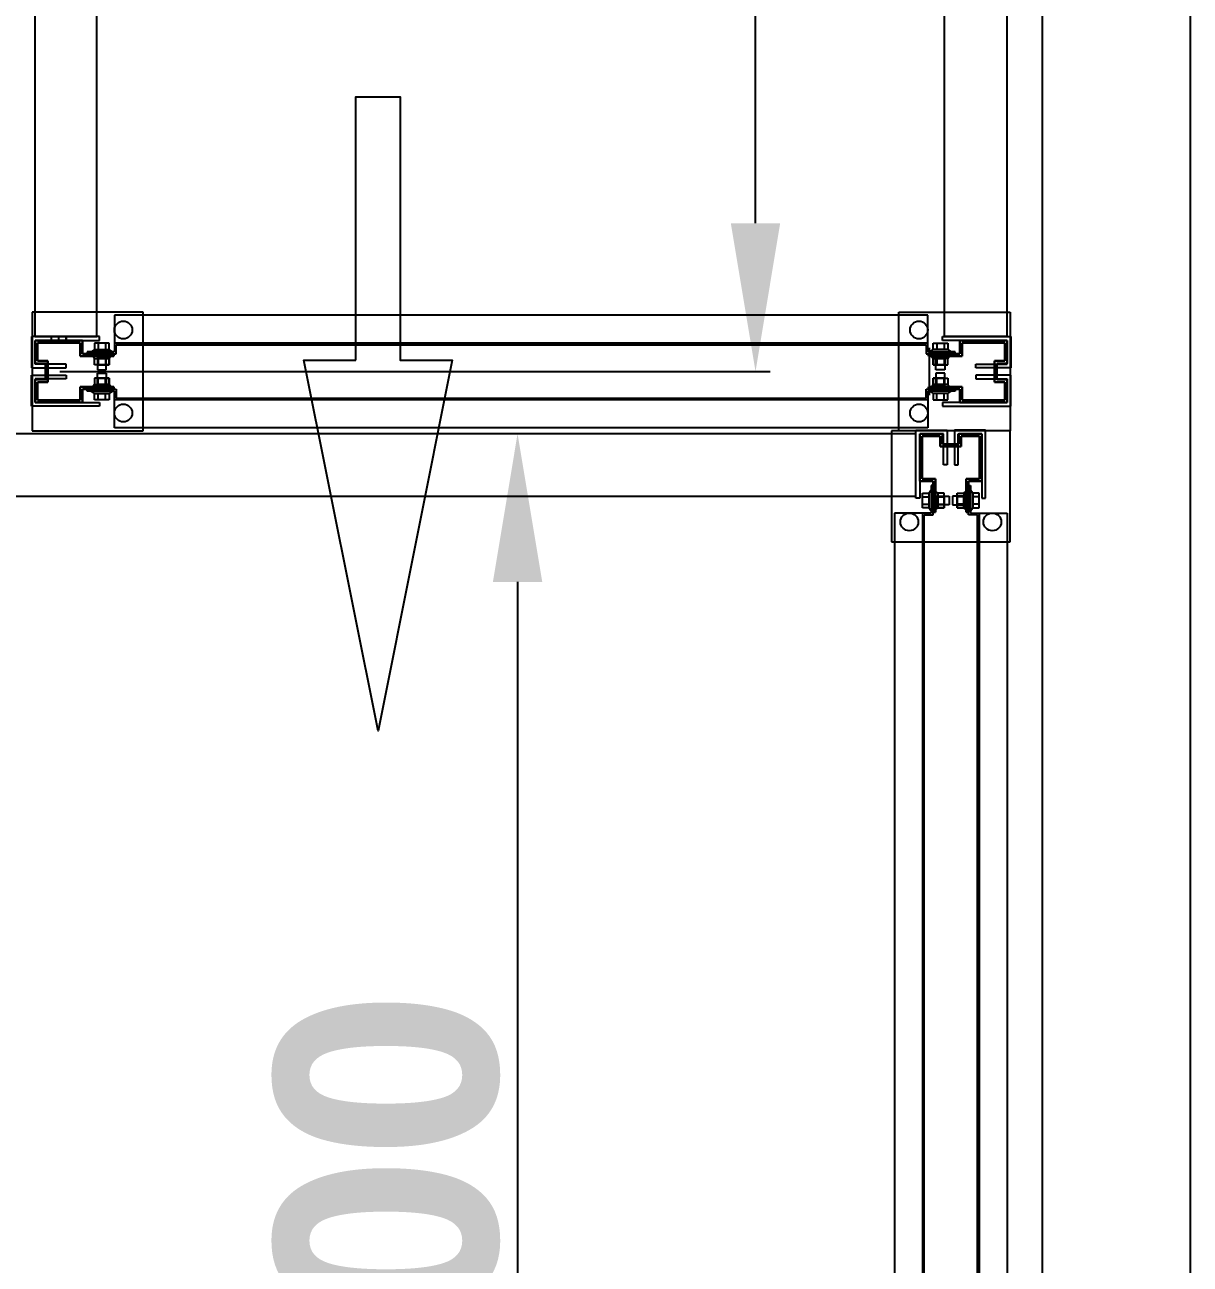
# Model space of a CAD drawing. Header units: millimetres. Extents: x 15382 to 37298, y 7351 to 31127.
# Drawn here: x 27016 to 27803, y 9612 to 10448 of the extents above; entities that cross this region are included whole.
import ezdxf

# ---------------------------------------------------------------- set-up
doc = ezdxf.new("R2010")
doc.units = ezdxf.units.MM
for name, color, linetype in [('01', 7, 'Continuous'), ('02', 3, 'Continuous'), ('03', 6, 'Continuous'), ('04', 30, 'Continuous'), ('05', 12, 'Continuous'), ('113', 3, 'Continuous'), ('114', 6, 'Continuous'), ('115', 30, 'Continuous'), ('116', 12, 'Continuous'), ('M40', 3, 'Continuous'), ('M6', 7, 'Continuous'), ('動線', 6, 'Continuous'), ('標註', 252, 'Continuous'), ('輕隔間', 30, 'Continuous')]:
    doc.layers.add(name, color=color, linetype=linetype)
doc.styles.get("Standard").update_dxf_attribs({"font": 'arial.ttf'})
doc.styles.add('黑體', font='')
doc.styles.get('黑體').set_extended_font_data('Microsoft JhengHei', bold=True)
doc.dimstyles.new('ISO-25', dxfattribs={"dimtxt": 2.5, "dimasz": 2.5, "dimexe": 1.25, "dimexo": 0.625, "dimtad": 1, "dimtxsty": 'Standard', "dimcen": 2.5, "dimadec": 0, "dimazin": 0, "dimtfac": 1, "dimtmove": 0, "dimatfit": 3, "dimfxl": 1, "dimarcsym": 0})

# ---------------------------------------------------------------- blocks, each defined once
blk = doc.blocks.new('*D22')
at = {"layer": 'Defpoints', "color": 0, "transparency": 16777216}
for p in [(27030.2, 11706.57), (27509.65, 11706.57), (27030.2, 10214.57)]:
    blk.add_point(p, dxfattribs=at)
at = {"layer": '標註', "color": 0, "lineweight": -2, "transparency": 16777216}
for p, q in [((27040.2, 11706.57), (27519.65, 11706.57)), ((27509.65, 10314.57), (27509.65, 11606.57)), ((27040.2, 10214.57), (27519.65, 10214.57))]:
    blk.add_line(p, q, dxfattribs=at)
at = {"layer": '標註', "color": 0, "transparency": 16777216}
for points in [[(27492.98, 11606.57), (27526.32, 11606.57), (27509.65, 11706.57)], [(27492.98, 10314.57), (27526.32, 10314.57), (27509.65, 10214.57)]]:
    blk.add_solid(points, dxfattribs=at)
at = {"layer": '標註', "color": 251, "transparency": 16777216, "insert": (27421.89, 10843.67), "char_height": 150, "attachment_point": 5, "rotation": 90, "style": '黑體'}
blk.add_mtext('1492', dxfattribs=at)
blk = doc.blocks.new('*D115')
at = {"layer": 'Defpoints', "color": 0, "transparency": 16777216}
for p in [(27583.06, 10172.57), (27349.06, 8972.57), (27583.06, 8972.57)]:
    blk.add_point(p, dxfattribs=at)
at = {"layer": '標註', "color": 0, "lineweight": -2, "transparency": 16777216}
for p, q in [((27573.06, 10172.57), (27339.06, 10172.57)), ((27349.06, 10072.57), (27349.06, 9072.57)), ((27573.06, 8972.57), (27339.06, 8972.57))]:
    blk.add_line(p, q, dxfattribs=at)
at = {"layer": '標註', "color": 0, "transparency": 16777216}
for points in [[(27332.4, 10072.57), (27365.73, 10072.57), (27349.06, 10172.57)], [(27332.4, 9072.57), (27365.73, 9072.57), (27349.06, 8972.57)]]:
    blk.add_solid(points, dxfattribs=at)
at = {"layer": '標註', "color": 251, "transparency": 16777216, "insert": (27261.3, 9572.57), "char_height": 150, "attachment_point": 5, "rotation": 90, "style": '黑體'}
blk.add_mtext('1200', dxfattribs=at)

msp = doc.modelspace()

# ---------------------------------------------------------------- linework, layer by layer
at = {"layer": '01'}
msp.add_line((27626.964, 10230.565), (27626.964, 10198.565), dxfattribs=at)
at = {"layer": '02'}
for p, q in [((27096.464, 10254.565), (27021.464, 10254.565)), ((27021.464, 10254.565), (27021.464, 10174.565)), ((27096.464, 10174.565), (27096.464, 10254.565)), ((27606.464, 10174.565), (27606.464, 10254.565)), ((27606.464, 10254.565), (27681.464, 10254.565)), ((27681.464, 10254.565), (27681.464, 10174.565)), ((27021.464, 10174.565), (27096.464, 10174.565)), ((27681.464, 10174.565), (27606.464, 10174.565))]:
    msp.add_line(p, q, dxfattribs=at)
at = {"layer": '02', "lineweight": -3}
for centre in [(27082.964, 10242.565), (27619.964, 10242.565), (27082.964, 10186.565), (27619.964, 10186.565)]:
    msp.add_circle(centre, 6, dxfattribs=at)
at = {"layer": '03'}
for points in [[(27065.196, 10238.065), (27065.196, 11683.065), (27023.196, 11683.065), (27023.196, 10238.065)], [(27637.196, 10238.065), (27637.196, 11683.065), (27679.196, 11683.065), (27679.196, 10238.065)]]:
    msp.add_lwpolyline(points, close=True, dxfattribs=at)
at = {"layer": '04'}
for p, q in [((27625.964, 10252.565), (27076.964, 10252.565)), ((27076.964, 10252.565), (27076.964, 10227.765)), ((27625.964, 10227.765), (27625.964, 10252.565)), ((27076.964, 10227.765), (27058.464, 10227.765)), ((27058.464, 10227.765), (27058.464, 10226.565)), ((27076.964, 10227.765), (27058.464, 10227.765)), ((27058.464, 10227.765), (27058.464, 10226.565)), ((27058.464, 10226.565), (27078.164, 10226.565)), ((27058.464, 10226.565), (27078.164, 10226.565)), ((27625.964, 10233.765), (27076.964, 10233.765)), ((27076.964, 10233.765), (27076.964, 10227.765)), ((27078.164, 10226.565), (27078.164, 10232.565)), ((27078.164, 10232.565), (27624.764, 10232.565)), ((27078.164, 10226.565), (27078.164, 10232.565)), ((27078.164, 10232.565), (27624.764, 10232.565)), ((27624.764, 10232.565), (27624.764, 10226.565)), ((27624.764, 10232.565), (27624.764, 10226.565)), ((27624.764, 10226.565), (27644.464, 10226.565)), ((27624.764, 10226.565), (27644.464, 10226.565)), ((27625.964, 10227.765), (27625.964, 10233.765)), ((27644.464, 10227.765), (27625.964, 10227.765)), ((27644.464, 10227.765), (27625.964, 10227.765)), ((27644.464, 10226.565), (27644.464, 10227.765)), ((27644.464, 10226.565), (27644.464, 10227.765)), ((27058.464, 10201.365), (27058.464, 10202.565)), ((27058.464, 10202.565), (27078.164, 10202.565)), ((27058.464, 10201.365), (27058.464, 10202.565)), ((27058.464, 10202.565), (27078.164, 10202.565)), ((27076.964, 10201.365), (27058.464, 10201.365)), ((27076.964, 10201.365), (27058.464, 10201.365)), ((27076.964, 10195.365), (27076.964, 10201.365)), ((27076.964, 10176.565), (27076.964, 10201.365)), ((27078.164, 10202.565), (27078.164, 10196.565)), ((27078.164, 10202.565), (27078.164, 10196.565)), ((27624.764, 10196.565), (27624.764, 10202.565)), ((27624.764, 10202.565), (27644.464, 10202.565)), ((27624.764, 10196.565), (27624.764, 10202.565)), ((27624.764, 10202.565), (27644.464, 10202.565)), ((27644.464, 10201.365), (27625.964, 10201.365)), ((27625.964, 10201.365), (27625.964, 10195.365)), ((27644.464, 10201.365), (27625.964, 10201.365)), ((27625.964, 10201.365), (27625.964, 10176.565)), ((27644.464, 10202.565), (27644.464, 10201.365)), ((27644.464, 10202.565), (27644.464, 10201.365)), ((27625.964, 10195.365), (27076.964, 10195.365)), ((27078.164, 10196.565), (27624.764, 10196.565)), ((27078.164, 10196.565), (27624.764, 10196.565)), ((27625.964, 10176.565), (27076.964, 10176.565))]:
    msp.add_line(p, q, dxfattribs=at)
at = {"layer": '04', "lineweight": -3}
for p, q in [((27064.964, 10227.765), (27071.964, 10227.765)), ((27064.964, 10226.565), (27064.964, 10227.765)), ((27071.964, 10226.565), (27064.964, 10226.565)), ((27068.464, 10227.765), (27071.964, 10227.765)), ((27068.464, 10226.565), (27068.464, 10227.765)), ((27071.964, 10226.565), (27068.464, 10226.565)), ((27071.964, 10227.765), (27071.964, 10226.565)), ((27071.964, 10227.765), (27071.964, 10226.565)), ((27637.964, 10227.765), (27630.964, 10227.765)), ((27630.964, 10227.765), (27630.964, 10226.565)), ((27634.464, 10227.765), (27630.964, 10227.765)), ((27630.964, 10227.765), (27630.964, 10226.565)), ((27630.964, 10226.565), (27637.964, 10226.565)), ((27630.964, 10226.565), (27634.464, 10226.565)), ((27634.464, 10226.565), (27634.464, 10227.765)), ((27637.964, 10226.565), (27637.964, 10227.765)), ((27071.964, 10202.565), (27064.964, 10202.565)), ((27064.964, 10202.565), (27064.964, 10201.365)), ((27064.964, 10201.365), (27071.964, 10201.365)), ((27071.964, 10202.565), (27068.464, 10202.565)), ((27068.464, 10202.565), (27068.464, 10201.365)), ((27068.464, 10201.365), (27071.964, 10201.365)), ((27071.964, 10201.365), (27071.964, 10202.565)), ((27071.964, 10201.365), (27071.964, 10202.565)), ((27630.964, 10201.365), (27630.964, 10202.565)), ((27630.964, 10202.565), (27637.964, 10202.565)), ((27630.964, 10201.365), (27630.964, 10202.565)), ((27630.964, 10202.565), (27634.464, 10202.565)), ((27637.964, 10201.365), (27630.964, 10201.365)), ((27634.464, 10201.365), (27630.964, 10201.365)), ((27634.464, 10202.565), (27634.464, 10201.365)), ((27637.964, 10202.565), (27637.964, 10201.365))]:
    msp.add_line(p, q, dxfattribs=at)
at = {"layer": '05'}
for p, q in [((27066.964, 10238.065), (27020.964, 10238.065)), ((27020.964, 10238.065), (27020.964, 10218.565)), ((27023.464, 10219.565), (27023.464, 10235.565)), ((27023.464, 10235.565), (27066.964, 10235.565)), ((27034.486, 10235.565), (27034.486, 10238.065)), ((27039.464, 10235.565), (27039.464, 10238.065)), ((27044.442, 10235.565), (27044.442, 10238.065)), ((27066.964, 10235.565), (27066.964, 10238.065)), ((27635.964, 10235.565), (27635.964, 10238.065)), ((27635.964, 10238.065), (27681.964, 10238.065)), ((27679.464, 10235.565), (27635.964, 10235.565)), ((27679.464, 10219.565), (27679.464, 10235.565)), ((27681.964, 10238.065), (27681.964, 10218.565)), ((27020.964, 10219.565), (27020.964, 10217.065)), ((27044.464, 10219.565), (27023.464, 10219.565)), ((27044.464, 10217.065), (27044.464, 10219.565)), ((27658.464, 10217.065), (27658.464, 10219.565)), ((27658.464, 10219.565), (27679.464, 10219.565)), ((27681.964, 10219.565), (27681.964, 10217.065)), ((27020.964, 10217.065), (27044.464, 10217.065)), ((27020.964, 10209.565), (27020.964, 10212.065)), ((27020.964, 10212.065), (27044.464, 10212.065)), ((27020.964, 10191.065), (27020.964, 10210.565)), ((27044.464, 10209.565), (27023.464, 10209.565)), ((27023.464, 10209.565), (27023.464, 10193.565)), ((27044.464, 10212.065), (27044.464, 10209.565)), ((27681.964, 10217.065), (27658.464, 10217.065)), ((27681.964, 10212.065), (27658.464, 10212.065)), ((27658.464, 10212.065), (27658.464, 10209.565)), ((27658.464, 10209.565), (27679.464, 10209.565)), ((27679.464, 10209.565), (27679.464, 10193.565)), ((27681.964, 10209.565), (27681.964, 10212.065)), ((27681.964, 10191.065), (27681.964, 10210.565)), ((27023.464, 10193.565), (27066.964, 10193.565)), ((27066.964, 10193.565), (27066.964, 10191.065)), ((27679.464, 10193.565), (27635.964, 10193.565)), ((27635.964, 10193.565), (27635.964, 10191.065)), ((27066.964, 10191.065), (27020.964, 10191.065)), ((27635.964, 10191.065), (27681.964, 10191.065))]:
    msp.add_line(p, q, dxfattribs=at)
at = {"layer": '05', "lineweight": -3}
for p, q in [((27034.486, 10238.065), (27044.442, 10238.065)), ((27034.486, 10235.565), (27034.486, 10238.065)), ((27044.442, 10235.565), (27034.486, 10235.565)), ((27039.464, 10238.065), (27044.442, 10238.065)), ((27039.464, 10235.565), (27039.464, 10238.065)), ((27044.442, 10235.565), (27039.464, 10235.565)), ((27044.442, 10238.065), (27044.442, 10235.565)), ((27044.442, 10238.065), (27044.442, 10235.565))]:
    msp.add_line(p, q, dxfattribs=at)
at = {"layer": '113'}
for p, q in [((27681.464, 10174.565), (27601.464, 10174.565)), ((27601.464, 10174.565), (27601.464, 10099.565)), ((27681.464, 10099.565), (27681.464, 10174.565)), ((27601.464, 10099.565), (27681.464, 10099.565))]:
    msp.add_line(p, q, dxfattribs=at)
at = {"layer": '113', "lineweight": -3}
for centre in [(27613.464, 10113.065), (27669.464, 10113.065)]:
    msp.add_circle(centre, 6, dxfattribs=at)
at = {"layer": '114'}
msp.add_lwpolyline([(26172.964, 10130.565), (27617.964, 10130.565), (27617.964, 10172.565), (26172.964, 10172.565)], close=True, dxfattribs=at)
at = {"layer": '115'}
for p, q in [((27629.464, 10137.565), (27628.264, 10137.565)), ((27628.264, 10137.565), (27628.264, 10119.065)), ((27629.464, 10137.565), (27628.264, 10137.565)), ((27628.264, 10137.565), (27628.264, 10119.065)), ((27629.464, 10117.865), (27629.464, 10137.565)), ((27629.464, 10117.865), (27629.464, 10137.565)), ((27653.464, 10117.865), (27653.464, 10137.565)), ((27653.464, 10137.565), (27654.664, 10137.565)), ((27653.464, 10117.865), (27653.464, 10137.565)), ((27653.464, 10137.565), (27654.664, 10137.565)), ((27654.664, 10137.565), (27654.664, 10119.065)), ((27654.664, 10137.565), (27654.664, 10119.065)), ((27628.264, 10119.065), (27603.464, 10119.065)), ((27603.464, 10119.065), (27603.464, 9026.065)), ((27628.264, 10119.065), (27622.264, 10119.065)), ((27622.264, 10119.065), (27622.264, 9026.065)), ((27623.464, 9027.265), (27623.464, 10117.865)), ((27623.464, 10117.865), (27629.464, 10117.865)), ((27623.464, 9027.265), (27623.464, 10117.865)), ((27623.464, 10117.865), (27629.464, 10117.865)), ((27659.464, 10117.865), (27653.464, 10117.865)), ((27659.464, 10117.865), (27653.464, 10117.865)), ((27654.664, 10119.065), (27660.664, 10119.065)), ((27654.664, 10119.065), (27679.464, 10119.065)), ((27659.464, 9027.265), (27659.464, 10117.865)), ((27659.464, 9027.265), (27659.464, 10117.865)), ((27660.664, 10119.065), (27660.664, 9026.065)), ((27679.464, 10119.065), (27679.464, 9026.065))]:
    msp.add_line(p, q, dxfattribs=at)
at = {"layer": '115', "lineweight": -3}
for p, q in [((27628.264, 10131.065), (27628.264, 10124.065)), ((27629.464, 10131.065), (27628.264, 10131.065)), ((27628.264, 10127.565), (27628.264, 10124.065)), ((27629.464, 10127.565), (27628.264, 10127.565)), ((27629.464, 10124.065), (27629.464, 10131.065)), ((27629.464, 10124.065), (27629.464, 10127.565)), ((27653.464, 10124.065), (27653.464, 10131.065)), ((27653.464, 10131.065), (27654.664, 10131.065)), ((27653.464, 10124.065), (27653.464, 10127.565)), ((27653.464, 10127.565), (27654.664, 10127.565)), ((27654.664, 10131.065), (27654.664, 10124.065)), ((27654.664, 10127.565), (27654.664, 10124.065)), ((27628.264, 10124.065), (27629.464, 10124.065)), ((27628.264, 10124.065), (27629.464, 10124.065)), ((27654.664, 10124.065), (27653.464, 10124.065)), ((27654.664, 10124.065), (27653.464, 10124.065))]:
    msp.add_line(p, q, dxfattribs=at)
at = {"layer": '116'}
for p, q in [((27617.964, 10129.065), (27617.964, 10175.065)), ((27617.964, 10175.065), (27637.464, 10175.065)), ((27636.464, 10172.565), (27620.464, 10172.565)), ((27620.464, 10172.565), (27620.464, 10129.065)), ((27636.464, 10175.065), (27638.964, 10175.065)), ((27636.464, 10151.565), (27636.464, 10172.565)), ((27638.964, 10175.065), (27638.964, 10151.565)), ((27646.464, 10175.065), (27643.964, 10175.065)), ((27643.964, 10175.065), (27643.964, 10151.565)), ((27664.964, 10175.065), (27645.464, 10175.065)), ((27646.464, 10151.565), (27646.464, 10172.565)), ((27646.464, 10172.565), (27662.464, 10172.565)), ((27662.464, 10172.565), (27662.464, 10129.065)), ((27664.964, 10129.065), (27664.964, 10175.065)), ((27638.964, 10151.565), (27636.464, 10151.565)), ((27643.964, 10151.565), (27646.464, 10151.565)), ((27620.464, 10129.065), (27617.964, 10129.065)), ((27662.464, 10129.065), (27664.964, 10129.065))]:
    msp.add_line(p, q, dxfattribs=at)
at = {"layer": 'M40'}
for p, q in [((27055.464, 10235.565), (27023.464, 10235.565)), ((27023.464, 10235.565), (27023.464, 10220.065)), ((27023.464, 10220.065), (27023.464, 10235.565)), ((27023.464, 10235.565), (27055.464, 10235.565)), ((27036.214, 10233.965), (27036.214, 10235.565)), ((27039.464, 10233.965), (27039.464, 10235.565)), ((27042.714, 10233.965), (27042.714, 10235.565)), ((27055.464, 10226.565), (27055.464, 10235.565)), ((27055.464, 10235.565), (27055.464, 10226.565)), ((27647.464, 10226.565), (27647.464, 10235.565)), ((27647.464, 10235.565), (27679.464, 10235.565)), ((27679.464, 10235.565), (27647.464, 10235.565)), ((27647.464, 10235.565), (27647.464, 10226.565)), ((27679.464, 10235.565), (27679.464, 10220.065)), ((27679.464, 10220.065), (27679.464, 10235.565)), ((27025.064, 10221.665), (27025.064, 10233.965)), ((27025.064, 10233.965), (27053.864, 10233.965)), ((27053.864, 10233.965), (27025.064, 10233.965)), ((27025.064, 10233.965), (27025.064, 10221.665)), ((27053.864, 10233.965), (27053.864, 10224.965)), ((27053.864, 10224.965), (27053.864, 10233.965)), ((27053.864, 10226.565), (27053.864, 10224.965)), ((27076.464, 10226.565), (27055.464, 10226.565)), ((27055.464, 10226.565), (27076.464, 10226.565)), ((27064.964, 10226.565), (27064.964, 10224.965)), ((27068.464, 10226.565), (27068.464, 10224.965)), ((27071.964, 10226.565), (27071.964, 10224.965)), ((27076.464, 10224.965), (27076.464, 10226.565)), ((27076.464, 10226.565), (27076.464, 10224.965)), ((27626.464, 10224.965), (27626.464, 10226.565)), ((27626.464, 10226.565), (27647.464, 10226.565)), ((27647.464, 10226.565), (27626.464, 10226.565)), ((27626.464, 10226.565), (27626.464, 10224.965)), ((27630.964, 10226.565), (27630.964, 10224.965)), ((27634.464, 10226.565), (27634.464, 10224.965)), ((27637.964, 10226.565), (27637.964, 10224.965)), ((27677.864, 10233.965), (27649.064, 10233.965)), ((27649.064, 10233.965), (27649.064, 10224.965)), ((27649.064, 10224.965), (27649.064, 10233.965)), ((27649.064, 10233.965), (27677.864, 10233.965)), ((27649.064, 10226.565), (27649.064, 10224.965)), ((27677.864, 10221.665), (27677.864, 10233.965)), ((27677.864, 10233.965), (27677.864, 10221.665)), ((27023.464, 10220.065), (27030.464, 10220.065)), ((27030.464, 10220.065), (27023.464, 10220.065)), ((27032.064, 10221.665), (27025.064, 10221.665)), ((27025.064, 10221.665), (27032.064, 10221.665)), ((27030.464, 10220.065), (27030.464, 10209.065)), ((27030.464, 10209.065), (27030.464, 10220.065)), ((27032.064, 10207.465), (27032.064, 10221.665)), ((27032.064, 10221.665), (27032.064, 10207.465)), ((27053.864, 10224.965), (27076.464, 10224.965)), ((27053.864, 10224.965), (27055.464, 10224.965)), ((27076.464, 10224.965), (27053.864, 10224.965)), ((27649.064, 10224.965), (27626.464, 10224.965)), ((27626.464, 10224.965), (27649.064, 10224.965)), ((27649.064, 10224.965), (27647.464, 10224.965)), ((27670.864, 10207.465), (27670.864, 10221.665)), ((27670.864, 10221.665), (27677.864, 10221.665)), ((27677.864, 10221.665), (27670.864, 10221.665)), ((27670.864, 10221.665), (27670.864, 10207.465)), ((27679.464, 10220.065), (27672.464, 10220.065)), ((27672.464, 10220.065), (27672.464, 10209.065)), ((27672.464, 10209.065), (27672.464, 10220.065)), ((27672.464, 10220.065), (27679.464, 10220.065)), ((27030.464, 10209.065), (27023.464, 10209.065)), ((27023.464, 10209.065), (27023.464, 10193.565)), ((27023.464, 10193.565), (27023.464, 10209.065)), ((27023.464, 10209.065), (27030.464, 10209.065)), ((27025.064, 10195.165), (27025.064, 10207.465)), ((27025.064, 10207.465), (27032.064, 10207.465)), ((27032.064, 10207.465), (27025.064, 10207.465)), ((27025.064, 10207.465), (27025.064, 10195.165)), ((27030.464, 10209.065), (27032.064, 10209.065)), ((27076.464, 10204.165), (27053.864, 10204.165)), ((27053.864, 10204.165), (27053.864, 10195.165)), ((27053.864, 10202.565), (27053.864, 10204.165)), ((27053.864, 10204.165), (27076.464, 10204.165)), ((27053.864, 10195.165), (27053.864, 10204.165)), ((27053.864, 10204.165), (27055.464, 10204.165)), ((27055.464, 10193.565), (27055.464, 10202.565)), ((27055.464, 10202.565), (27076.464, 10202.565)), ((27076.464, 10202.565), (27055.464, 10202.565)), ((27055.464, 10202.565), (27055.464, 10193.565)), ((27064.964, 10204.165), (27064.964, 10202.565)), ((27068.464, 10204.165), (27068.464, 10202.565)), ((27071.964, 10204.165), (27071.964, 10202.565)), ((27076.464, 10202.565), (27076.464, 10204.165)), ((27076.464, 10204.165), (27076.464, 10202.565)), ((27626.464, 10202.565), (27626.464, 10204.165)), ((27626.464, 10204.165), (27649.064, 10204.165)), ((27649.064, 10204.165), (27626.464, 10204.165)), ((27626.464, 10204.165), (27626.464, 10202.565)), ((27647.464, 10202.565), (27626.464, 10202.565)), ((27626.464, 10202.565), (27647.464, 10202.565)), ((27630.964, 10204.165), (27630.964, 10202.565)), ((27634.464, 10204.165), (27634.464, 10202.565)), ((27637.964, 10204.165), (27637.964, 10202.565)), ((27649.064, 10204.165), (27647.464, 10204.165)), ((27647.464, 10193.565), (27647.464, 10202.565)), ((27647.464, 10202.565), (27647.464, 10193.565)), ((27649.064, 10204.165), (27649.064, 10195.165)), ((27649.064, 10202.565), (27649.064, 10204.165)), ((27649.064, 10195.165), (27649.064, 10204.165)), ((27677.864, 10207.465), (27670.864, 10207.465)), ((27670.864, 10207.465), (27677.864, 10207.465)), ((27672.464, 10209.065), (27679.464, 10209.065)), ((27679.464, 10209.065), (27672.464, 10209.065)), ((27677.864, 10195.165), (27677.864, 10207.465)), ((27677.864, 10207.465), (27677.864, 10195.165)), ((27679.464, 10209.065), (27679.464, 10193.565)), ((27679.464, 10193.565), (27679.464, 10209.065)), ((27023.464, 10193.565), (27055.464, 10193.565)), ((27055.464, 10193.565), (27023.464, 10193.565)), ((27053.864, 10195.165), (27025.064, 10195.165)), ((27025.064, 10195.165), (27053.864, 10195.165)), ((27679.464, 10193.565), (27647.464, 10193.565)), ((27647.464, 10193.565), (27679.464, 10193.565)), ((27649.064, 10195.165), (27677.864, 10195.165)), ((27677.864, 10195.165), (27649.064, 10195.165)), ((27635.964, 10172.565), (27620.464, 10172.565)), ((27620.464, 10172.565), (27620.464, 10140.565)), ((27620.464, 10140.565), (27620.464, 10172.565)), ((27620.464, 10172.565), (27635.964, 10172.565)), ((27622.064, 10142.165), (27622.064, 10170.965)), ((27622.064, 10170.965), (27634.364, 10170.965)), ((27634.364, 10170.965), (27622.064, 10170.965)), ((27622.064, 10170.965), (27622.064, 10142.165)), ((27634.364, 10170.965), (27634.364, 10163.965)), ((27634.364, 10163.965), (27634.364, 10170.965)), ((27635.964, 10165.565), (27635.964, 10172.565)), ((27635.964, 10172.565), (27635.964, 10165.565)), ((27662.464, 10172.565), (27646.964, 10172.565)), ((27646.964, 10172.565), (27646.964, 10165.565)), ((27646.964, 10165.565), (27646.964, 10172.565)), ((27646.964, 10172.565), (27662.464, 10172.565)), ((27648.564, 10163.965), (27648.564, 10170.965)), ((27648.564, 10170.965), (27660.864, 10170.965)), ((27660.864, 10170.965), (27648.564, 10170.965)), ((27648.564, 10170.965), (27648.564, 10163.965)), ((27660.864, 10170.965), (27660.864, 10142.165)), ((27660.864, 10142.165), (27660.864, 10170.965)), ((27662.464, 10140.565), (27662.464, 10172.565)), ((27662.464, 10172.565), (27662.464, 10140.565)), ((27634.364, 10163.965), (27648.564, 10163.965)), ((27648.564, 10163.965), (27634.364, 10163.965)), ((27646.964, 10165.565), (27635.964, 10165.565)), ((27635.964, 10165.565), (27646.964, 10165.565)), ((27620.464, 10140.565), (27629.464, 10140.565)), ((27629.464, 10140.565), (27620.464, 10140.565)), ((27631.064, 10142.165), (27622.064, 10142.165)), ((27622.064, 10142.165), (27631.064, 10142.165)), ((27629.464, 10142.165), (27631.064, 10142.165)), ((27629.464, 10140.565), (27629.464, 10119.565)), ((27629.464, 10119.565), (27629.464, 10140.565)), ((27631.064, 10119.565), (27631.064, 10142.165)), ((27631.064, 10142.165), (27631.064, 10119.565)), ((27631.064, 10142.165), (27631.064, 10140.565)), ((27653.464, 10142.165), (27651.864, 10142.165)), ((27651.864, 10142.165), (27651.864, 10119.565)), ((27660.864, 10142.165), (27651.864, 10142.165)), ((27651.864, 10142.165), (27651.864, 10140.565)), ((27651.864, 10119.565), (27651.864, 10142.165)), ((27651.864, 10142.165), (27660.864, 10142.165)), ((27653.464, 10119.565), (27653.464, 10140.565)), ((27653.464, 10140.565), (27662.464, 10140.565)), ((27662.464, 10140.565), (27653.464, 10140.565)), ((27653.464, 10140.565), (27653.464, 10119.565)), ((27631.064, 10131.065), (27629.464, 10131.065)), ((27631.064, 10127.565), (27629.464, 10127.565)), ((27653.464, 10131.065), (27651.864, 10131.065)), ((27653.464, 10127.565), (27651.864, 10127.565)), ((27631.064, 10124.065), (27629.464, 10124.065)), ((27629.464, 10119.565), (27631.064, 10119.565)), ((27631.064, 10119.565), (27629.464, 10119.565)), ((27653.464, 10124.065), (27651.864, 10124.065)), ((27651.864, 10119.565), (27653.464, 10119.565)), ((27653.464, 10119.565), (27651.864, 10119.565))]:
    msp.add_line(p, q, dxfattribs=at)
at = {"layer": 'M40', "lineweight": -3}
for p, q in [((27036.214, 10235.565), (27042.714, 10235.565)), ((27036.214, 10233.965), (27036.214, 10235.565)), ((27039.464, 10235.565), (27042.714, 10235.565)), ((27039.464, 10233.965), (27039.464, 10235.565)), ((27042.714, 10235.565), (27042.714, 10233.965)), ((27042.714, 10235.565), (27042.714, 10233.965)), ((27042.714, 10233.965), (27036.214, 10233.965)), ((27042.714, 10233.965), (27039.464, 10233.965)), ((27064.964, 10226.565), (27071.964, 10226.565)), ((27064.964, 10224.965), (27064.964, 10226.565)), ((27068.464, 10226.565), (27071.964, 10226.565)), ((27068.464, 10224.965), (27068.464, 10226.565)), ((27071.964, 10226.565), (27071.964, 10224.965)), ((27071.964, 10226.565), (27071.964, 10224.965)), ((27637.964, 10226.565), (27630.964, 10226.565)), ((27630.964, 10226.565), (27630.964, 10224.965)), ((27634.464, 10226.565), (27630.964, 10226.565)), ((27630.964, 10226.565), (27630.964, 10224.965)), ((27634.464, 10224.965), (27634.464, 10226.565)), ((27637.964, 10224.965), (27637.964, 10226.565)), ((27032.064, 10220.065), (27030.464, 10220.065)), ((27030.464, 10220.065), (27030.464, 10209.065)), ((27032.064, 10209.065), (27032.064, 10220.065)), ((27071.964, 10224.965), (27064.964, 10224.965)), ((27071.964, 10224.965), (27068.464, 10224.965)), ((27630.964, 10224.965), (27637.964, 10224.965)), ((27630.964, 10224.965), (27634.464, 10224.965)), ((27030.464, 10209.065), (27030.464, 10214.565)), ((27030.464, 10214.565), (27032.064, 10214.565)), ((27032.064, 10214.565), (27032.064, 10209.065)), ((27030.464, 10209.065), (27032.064, 10209.065)), ((27032.064, 10209.065), (27030.464, 10209.065)), ((27071.964, 10204.165), (27064.964, 10204.165)), ((27064.964, 10204.165), (27064.964, 10202.565)), ((27064.964, 10202.565), (27071.964, 10202.565)), ((27071.964, 10204.165), (27068.464, 10204.165)), ((27068.464, 10204.165), (27068.464, 10202.565)), ((27068.464, 10202.565), (27071.964, 10202.565)), ((27071.964, 10202.565), (27071.964, 10204.165)), ((27071.964, 10202.565), (27071.964, 10204.165)), ((27630.964, 10202.565), (27630.964, 10204.165)), ((27630.964, 10204.165), (27637.964, 10204.165)), ((27630.964, 10202.565), (27630.964, 10204.165)), ((27630.964, 10204.165), (27634.464, 10204.165)), ((27637.964, 10202.565), (27630.964, 10202.565)), ((27634.464, 10202.565), (27630.964, 10202.565)), ((27634.464, 10204.165), (27634.464, 10202.565)), ((27637.964, 10204.165), (27637.964, 10202.565)), ((27629.464, 10131.065), (27629.464, 10124.065)), ((27631.064, 10131.065), (27629.464, 10131.065)), ((27629.464, 10127.565), (27629.464, 10124.065)), ((27631.064, 10127.565), (27629.464, 10127.565)), ((27631.064, 10124.065), (27631.064, 10131.065)), ((27631.064, 10124.065), (27631.064, 10127.565)), ((27651.864, 10124.065), (27651.864, 10131.065)), ((27651.864, 10131.065), (27653.464, 10131.065)), ((27651.864, 10124.065), (27651.864, 10127.565)), ((27651.864, 10127.565), (27653.464, 10127.565)), ((27653.464, 10131.065), (27653.464, 10124.065)), ((27653.464, 10127.565), (27653.464, 10124.065)), ((27629.464, 10124.065), (27631.064, 10124.065)), ((27629.464, 10124.065), (27631.064, 10124.065)), ((27653.464, 10124.065), (27651.864, 10124.065)), ((27653.464, 10124.065), (27651.864, 10124.065))]:
    msp.add_line(p, q, dxfattribs=at)
at = {"layer": 'M6'}
for p, q in [((27063.464, 10229.465), (27061.464, 10227.965)), ((27061.464, 10227.965), (27061.464, 10227.765)), ((27061.464, 10227.765), (27065.464, 10227.765)), ((27073.464, 10233.765), (27063.464, 10233.765)), ((27063.464, 10233.765), (27063.464, 10229.465)), ((27073.464, 10233.765), (27063.464, 10233.765)), ((27063.464, 10233.765), (27063.464, 10229.465)), ((27063.464, 10229.465), (27073.464, 10229.465)), ((27065.464, 10227.765), (27065.464, 10215.765)), ((27065.964, 10233.765), (27065.964, 10229.465)), ((27070.964, 10233.765), (27070.964, 10229.465)), ((27071.464, 10215.765), (27071.464, 10227.765)), ((27071.464, 10227.765), (27075.464, 10227.765)), ((27073.464, 10229.465), (27073.464, 10233.765)), ((27073.464, 10229.465), (27073.464, 10233.765)), ((27075.464, 10227.965), (27073.464, 10229.465)), ((27075.464, 10227.765), (27075.464, 10227.965)), ((27627.464, 10227.965), (27629.464, 10229.465)), ((27627.464, 10227.765), (27627.464, 10227.965)), ((27631.464, 10227.765), (27627.464, 10227.765)), ((27629.464, 10229.465), (27629.464, 10233.765)), ((27629.464, 10233.765), (27639.464, 10233.765)), ((27629.464, 10229.465), (27629.464, 10233.765)), ((27629.464, 10233.765), (27639.464, 10233.765)), ((27639.464, 10229.465), (27629.464, 10229.465)), ((27631.464, 10215.765), (27631.464, 10227.765)), ((27631.964, 10233.765), (27631.964, 10229.465)), ((27636.964, 10233.765), (27636.964, 10229.465)), ((27637.464, 10227.765), (27637.464, 10215.765)), ((27641.464, 10227.765), (27637.464, 10227.765)), ((27639.464, 10233.765), (27639.464, 10229.465)), ((27639.464, 10233.765), (27639.464, 10229.465)), ((27639.464, 10229.465), (27641.464, 10227.965)), ((27641.464, 10227.965), (27641.464, 10227.765)), ((27062.464, 10224.765), (27062.464, 10224.965)), ((27062.464, 10224.965), (27074.464, 10224.965)), ((27063.464, 10223.265), (27062.464, 10224.765)), ((27063.464, 10218.965), (27063.464, 10223.265)), ((27063.464, 10223.265), (27073.464, 10223.265)), ((27063.464, 10218.965), (27063.464, 10223.265)), ((27063.464, 10218.965), (27063.464, 10223.265)), ((27063.464, 10223.265), (27070.964, 10223.265)), ((27073.464, 10218.965), (27063.464, 10218.965)), ((27073.464, 10218.965), (27063.464, 10218.965)), ((27070.964, 10218.965), (27063.464, 10218.965)), ((27073.464, 10223.265), (27065.964, 10223.265)), ((27065.964, 10223.265), (27065.964, 10218.965)), ((27065.964, 10218.965), (27073.464, 10218.965)), ((27070.964, 10223.265), (27070.964, 10218.965)), ((27074.464, 10224.765), (27073.464, 10223.265)), ((27073.464, 10223.265), (27073.464, 10218.965)), ((27073.464, 10223.265), (27073.464, 10218.965)), ((27073.464, 10218.965), (27073.464, 10223.265)), ((27074.464, 10224.965), (27074.464, 10224.765)), ((27640.464, 10224.965), (27628.464, 10224.965)), ((27628.464, 10224.965), (27628.464, 10224.765)), ((27628.464, 10224.765), (27629.464, 10223.265)), ((27629.464, 10223.265), (27629.464, 10218.965)), ((27639.464, 10223.265), (27629.464, 10223.265)), ((27629.464, 10223.265), (27629.464, 10218.965)), ((27629.464, 10218.965), (27629.464, 10223.265)), ((27629.464, 10223.265), (27636.964, 10223.265)), ((27629.464, 10218.965), (27639.464, 10218.965)), ((27629.464, 10218.965), (27639.464, 10218.965)), ((27636.964, 10218.965), (27629.464, 10218.965)), ((27639.464, 10223.265), (27631.964, 10223.265)), ((27631.964, 10223.265), (27631.964, 10218.965)), ((27631.964, 10218.965), (27639.464, 10218.965)), ((27636.964, 10223.265), (27636.964, 10218.965)), ((27639.464, 10223.265), (27640.464, 10224.765)), ((27639.464, 10218.965), (27639.464, 10223.265)), ((27639.464, 10218.965), (27639.464, 10223.265)), ((27639.464, 10218.965), (27639.464, 10223.265)), ((27640.464, 10224.765), (27640.464, 10224.965)), ((27073.464, 10210.165), (27063.464, 10210.165)), ((27063.464, 10210.165), (27063.464, 10205.865)), ((27073.464, 10210.165), (27063.464, 10210.165)), ((27063.464, 10210.165), (27063.464, 10205.865)), ((27063.464, 10210.165), (27063.464, 10205.865)), ((27070.964, 10210.165), (27063.464, 10210.165)), ((27065.464, 10215.765), (27071.464, 10215.765)), ((27065.464, 10201.365), (27065.464, 10213.365)), ((27065.464, 10213.365), (27071.464, 10213.365)), ((27065.964, 10205.865), (27065.964, 10210.165)), ((27065.964, 10210.165), (27073.464, 10210.165)), ((27070.964, 10205.865), (27070.964, 10210.165)), ((27071.464, 10213.365), (27071.464, 10201.365)), ((27073.464, 10205.865), (27073.464, 10210.165)), ((27073.464, 10205.865), (27073.464, 10210.165)), ((27073.464, 10210.165), (27073.464, 10205.865)), ((27629.464, 10205.865), (27629.464, 10210.165)), ((27629.464, 10210.165), (27639.464, 10210.165)), ((27629.464, 10205.865), (27629.464, 10210.165)), ((27629.464, 10210.165), (27639.464, 10210.165)), ((27629.464, 10210.165), (27629.464, 10205.865)), ((27636.964, 10210.165), (27629.464, 10210.165)), ((27637.464, 10215.765), (27631.464, 10215.765)), ((27637.464, 10213.365), (27631.464, 10213.365)), ((27631.464, 10213.365), (27631.464, 10201.365)), ((27631.964, 10205.865), (27631.964, 10210.165)), ((27631.964, 10210.165), (27639.464, 10210.165)), ((27636.964, 10205.865), (27636.964, 10210.165)), ((27637.464, 10201.365), (27637.464, 10213.365)), ((27639.464, 10210.165), (27639.464, 10205.865)), ((27639.464, 10210.165), (27639.464, 10205.865)), ((27639.464, 10210.165), (27639.464, 10205.865)), ((27061.464, 10201.165), (27061.464, 10201.365)), ((27061.464, 10201.365), (27065.464, 10201.365)), ((27063.464, 10199.665), (27061.464, 10201.165)), ((27063.464, 10205.865), (27062.464, 10204.365)), ((27062.464, 10204.365), (27062.464, 10204.165)), ((27062.464, 10204.165), (27074.464, 10204.165)), ((27063.464, 10205.865), (27073.464, 10205.865)), ((27063.464, 10205.865), (27070.964, 10205.865)), ((27073.464, 10205.865), (27065.964, 10205.865)), ((27071.464, 10201.365), (27075.464, 10201.365)), ((27074.464, 10204.365), (27073.464, 10205.865)), ((27075.464, 10201.165), (27073.464, 10199.665)), ((27074.464, 10204.165), (27074.464, 10204.365)), ((27075.464, 10201.365), (27075.464, 10201.165)), ((27631.464, 10201.365), (27627.464, 10201.365)), ((27627.464, 10201.365), (27627.464, 10201.165)), ((27627.464, 10201.165), (27629.464, 10199.665)), ((27628.464, 10204.365), (27629.464, 10205.865)), ((27628.464, 10204.165), (27628.464, 10204.365)), ((27640.464, 10204.165), (27628.464, 10204.165)), ((27639.464, 10205.865), (27629.464, 10205.865)), ((27629.464, 10205.865), (27636.964, 10205.865)), ((27639.464, 10205.865), (27631.964, 10205.865)), ((27641.464, 10201.365), (27637.464, 10201.365)), ((27639.464, 10205.865), (27640.464, 10204.365)), ((27639.464, 10199.665), (27641.464, 10201.165)), ((27640.464, 10204.365), (27640.464, 10204.165)), ((27641.464, 10201.165), (27641.464, 10201.365)), ((27063.464, 10195.365), (27063.464, 10199.665)), ((27063.464, 10199.665), (27073.464, 10199.665)), ((27063.464, 10195.365), (27063.464, 10199.665)), ((27073.464, 10195.365), (27063.464, 10195.365)), ((27073.464, 10195.365), (27063.464, 10195.365)), ((27065.964, 10195.365), (27065.964, 10199.665)), ((27070.964, 10195.365), (27070.964, 10199.665)), ((27073.464, 10199.665), (27073.464, 10195.365)), ((27073.464, 10199.665), (27073.464, 10195.365)), ((27629.464, 10199.665), (27629.464, 10195.365)), ((27639.464, 10199.665), (27629.464, 10199.665)), ((27629.464, 10199.665), (27629.464, 10195.365)), ((27629.464, 10195.365), (27639.464, 10195.365)), ((27629.464, 10195.365), (27639.464, 10195.365)), ((27631.964, 10195.365), (27631.964, 10199.665)), ((27636.964, 10195.365), (27636.964, 10199.665)), ((27639.464, 10195.365), (27639.464, 10199.665)), ((27639.464, 10195.365), (27639.464, 10199.665)), ((27626.564, 10132.565), (27628.064, 10134.565)), ((27628.064, 10134.565), (27628.264, 10134.565)), ((27628.264, 10134.565), (27628.264, 10130.565)), ((27654.864, 10134.565), (27654.664, 10134.565)), ((27654.664, 10134.565), (27654.664, 10130.565)), ((27656.364, 10132.565), (27654.864, 10134.565)), ((27622.264, 10122.565), (27622.264, 10132.565)), ((27622.264, 10132.565), (27626.564, 10132.565)), ((27622.264, 10122.565), (27622.264, 10132.565)), ((27622.264, 10132.565), (27626.564, 10132.565)), ((27622.264, 10130.065), (27626.564, 10130.065)), ((27626.564, 10132.565), (27626.564, 10122.565)), ((27628.264, 10130.565), (27640.264, 10130.565)), ((27631.264, 10133.565), (27631.064, 10133.565)), ((27631.064, 10133.565), (27631.064, 10121.565)), ((27632.764, 10132.565), (27631.264, 10133.565)), ((27637.064, 10132.565), (27632.764, 10132.565)), ((27632.764, 10132.565), (27632.764, 10122.565)), ((27637.064, 10132.565), (27632.764, 10132.565)), ((27637.064, 10132.565), (27632.764, 10132.565)), ((27632.764, 10132.565), (27632.764, 10125.065)), ((27632.764, 10122.565), (27632.764, 10130.065)), ((27632.764, 10130.065), (27637.064, 10130.065)), ((27637.064, 10122.565), (27637.064, 10132.565)), ((27637.064, 10122.565), (27637.064, 10132.565)), ((27637.064, 10125.065), (27637.064, 10132.565)), ((27637.064, 10130.065), (27637.064, 10122.565)), ((27640.264, 10130.565), (27640.264, 10124.565)), ((27654.664, 10130.565), (27642.664, 10130.565)), ((27642.664, 10130.565), (27642.664, 10124.565)), ((27645.864, 10122.565), (27645.864, 10132.565)), ((27645.864, 10132.565), (27650.164, 10132.565)), ((27645.864, 10122.565), (27645.864, 10132.565)), ((27645.864, 10132.565), (27650.164, 10132.565)), ((27645.864, 10132.565), (27650.164, 10132.565)), ((27645.864, 10125.065), (27645.864, 10132.565)), ((27650.164, 10130.065), (27645.864, 10130.065)), ((27645.864, 10130.065), (27645.864, 10122.565)), ((27650.164, 10132.565), (27651.664, 10133.565)), ((27650.164, 10132.565), (27650.164, 10122.565)), ((27650.164, 10132.565), (27650.164, 10125.065)), ((27650.164, 10122.565), (27650.164, 10130.065)), ((27651.664, 10133.565), (27651.864, 10133.565)), ((27651.864, 10133.565), (27651.864, 10121.565)), ((27660.664, 10132.565), (27656.364, 10132.565)), ((27656.364, 10132.565), (27656.364, 10122.565)), ((27660.664, 10132.565), (27656.364, 10132.565)), ((27660.664, 10130.065), (27656.364, 10130.065)), ((27660.664, 10122.565), (27660.664, 10132.565)), ((27660.664, 10122.565), (27660.664, 10132.565)), ((27622.264, 10125.065), (27626.564, 10125.065)), ((27626.564, 10122.565), (27622.264, 10122.565)), ((27626.564, 10122.565), (27622.264, 10122.565)), ((27628.064, 10120.565), (27626.564, 10122.565)), ((27628.264, 10120.565), (27628.064, 10120.565)), ((27640.264, 10124.565), (27628.264, 10124.565)), ((27628.264, 10124.565), (27628.264, 10120.565)), ((27631.064, 10121.565), (27631.264, 10121.565)), ((27631.264, 10121.565), (27632.764, 10122.565)), ((27632.764, 10125.065), (27637.064, 10125.065)), ((27632.764, 10122.565), (27637.064, 10122.565)), ((27632.764, 10122.565), (27637.064, 10122.565)), ((27637.064, 10122.565), (27632.764, 10122.565)), ((27642.664, 10124.565), (27654.664, 10124.565)), ((27650.164, 10125.065), (27645.864, 10125.065)), ((27650.164, 10122.565), (27645.864, 10122.565)), ((27650.164, 10122.565), (27645.864, 10122.565)), ((27645.864, 10122.565), (27650.164, 10122.565)), ((27651.664, 10121.565), (27650.164, 10122.565)), ((27651.864, 10121.565), (27651.664, 10121.565)), ((27654.664, 10124.565), (27654.664, 10120.565)), ((27654.664, 10120.565), (27654.864, 10120.565)), ((27654.864, 10120.565), (27656.364, 10122.565)), ((27660.664, 10125.065), (27656.364, 10125.065)), ((27656.364, 10122.565), (27660.664, 10122.565)), ((27656.364, 10122.565), (27660.664, 10122.565))]:
    msp.add_line(p, q, dxfattribs=at)
at = {"layer": '動線', "lineweight": -3}
msp.add_lwpolyline([(27239.907, 10222.182), (27239.907, 10399.818), (27269.907, 10399.818), (27269.907, 10222.182), (27304.907, 10222.182), (27254.907, 9972.182), (27204.907, 10222.182), (27239.907, 10222.182)], dxfattribs=at)
at = {"layer": '輕隔間'}
for p, q in [((27703.049, 19657.603), (27703.049, 8876.198)), ((27803.049, 19557.603), (27803.049, 8776.198))]:
    msp.add_line(p, q, dxfattribs=at)

# ---------------------------------------------------------------- dimensions: what is measured, and where the dimension line sits
at = {"layer": '標註', "color": 8}
for base, p1, p2, angle, picture, middle in [((27509.651, 11706.565), (27030.196, 10214.565), (27030.196, 11706.565), 90, '*D22', (27509.651, 10843.668)), ((27349.063, 8972.565), (27583.057, 10172.565), (27583.057, 8972.565), 270, '*D115', (27349.063, 9572.565))]:
    dim = msp.add_linear_dim(base=base, p1=p1, p2=p2, angle=angle, dimstyle='ISO-25', override={"dimscale": 100, "dimtxt": 1.5, "dimasz": 1, "dimexe": 0.1, "dimexo": 0.1, "dimgap": 0.1, "dimtxsty": '黑體', "dimclrt": 251}, dxfattribs=at)
    dim.commit()
    dim.dimension.update_dxf_attribs({"geometry": picture, "text_midpoint": middle, "dimtype": 160})

doc.saveas('drawing.dxf')
